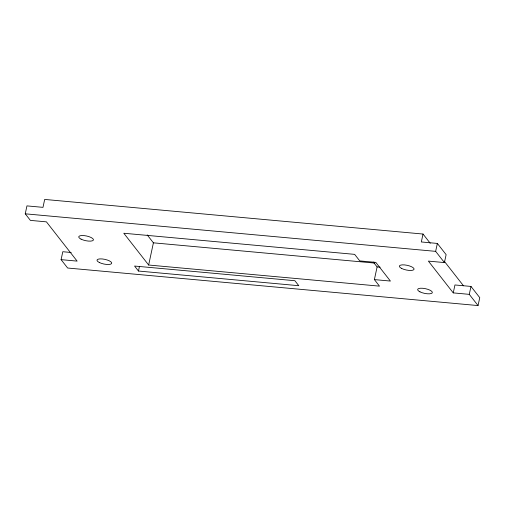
<?xml version="1.0" encoding="UTF-8"?>
<svg xmlns="http://www.w3.org/2000/svg" width="505" height="505" viewBox="0 0 505 505"><rect width="100%" height="100%" fill="white"/><g stroke="black" fill="none" stroke-linecap="round" stroke-linejoin="round"><path stroke-width="0.76" d="M71.192 252.487L62.797 251.724L61.092 259.646L77.126 261.117L46.422 221.853L30.388 220.388L25.25 213.817L26.948 205.889L42.982 207.353L44.68 199.431L423.02 234.042L430.247 243.284M138.465 271.034L134.57 266.047L294.882 280.717L298.783 285.704L138.465 271.034L139.424 266.558M373.334 262.095L377.102 266.918L374.388 279.6L379.501 286.146L148.653 265.024L153.406 242.829L147.195 234.882M423.02 234.042L421.322 241.964L437.355 243.435L446.123 254.653L444.425 262.575L428.391 261.11L453.25 292.887L469.278 294.358L478.052 305.569L479.75 297.647L470.976 286.43L454.948 284.965L453.25 292.887M444.425 262.575L435.651 251.357L437.355 243.435M469.278 294.358L470.976 286.43M25.25 213.817L435.651 251.357M153.406 242.829L374.836 263.086M377.102 266.918L380.158 267.195M374.388 279.6L390.416 281.064L375.796 262.373L359.768 260.908L354.649 254.362L123.801 233.247L148.653 265.024M478.052 305.569L67.645 268.022L61.092 259.646M444.217 261.148L463.489 285.786M99.334 262.505A7.524 2.386 12.1 0 0 111.554 263.623A7.524 2.386 12.1 0 0 102.225 258.951A7.524 2.386 12.1 0 0 99.334 262.505M81.059 239.143A7.524 2.386 12.1 0 0 93.28 240.26A7.524 2.386 12.1 0 0 83.95 235.589A7.524 2.386 12.1 0 0 81.059 239.143M419.964 291.839A7.524 2.386 12.1 0 0 432.179 292.957A7.524 2.386 12.1 0 0 422.855 288.286A7.524 2.386 12.1 0 0 419.964 291.839M401.69 268.471A7.524 2.386 12.1 0 0 413.904 269.588A7.524 2.386 12.1 0 0 404.581 264.917A7.524 2.386 12.1 0 0 401.69 268.471"/></g></svg>
